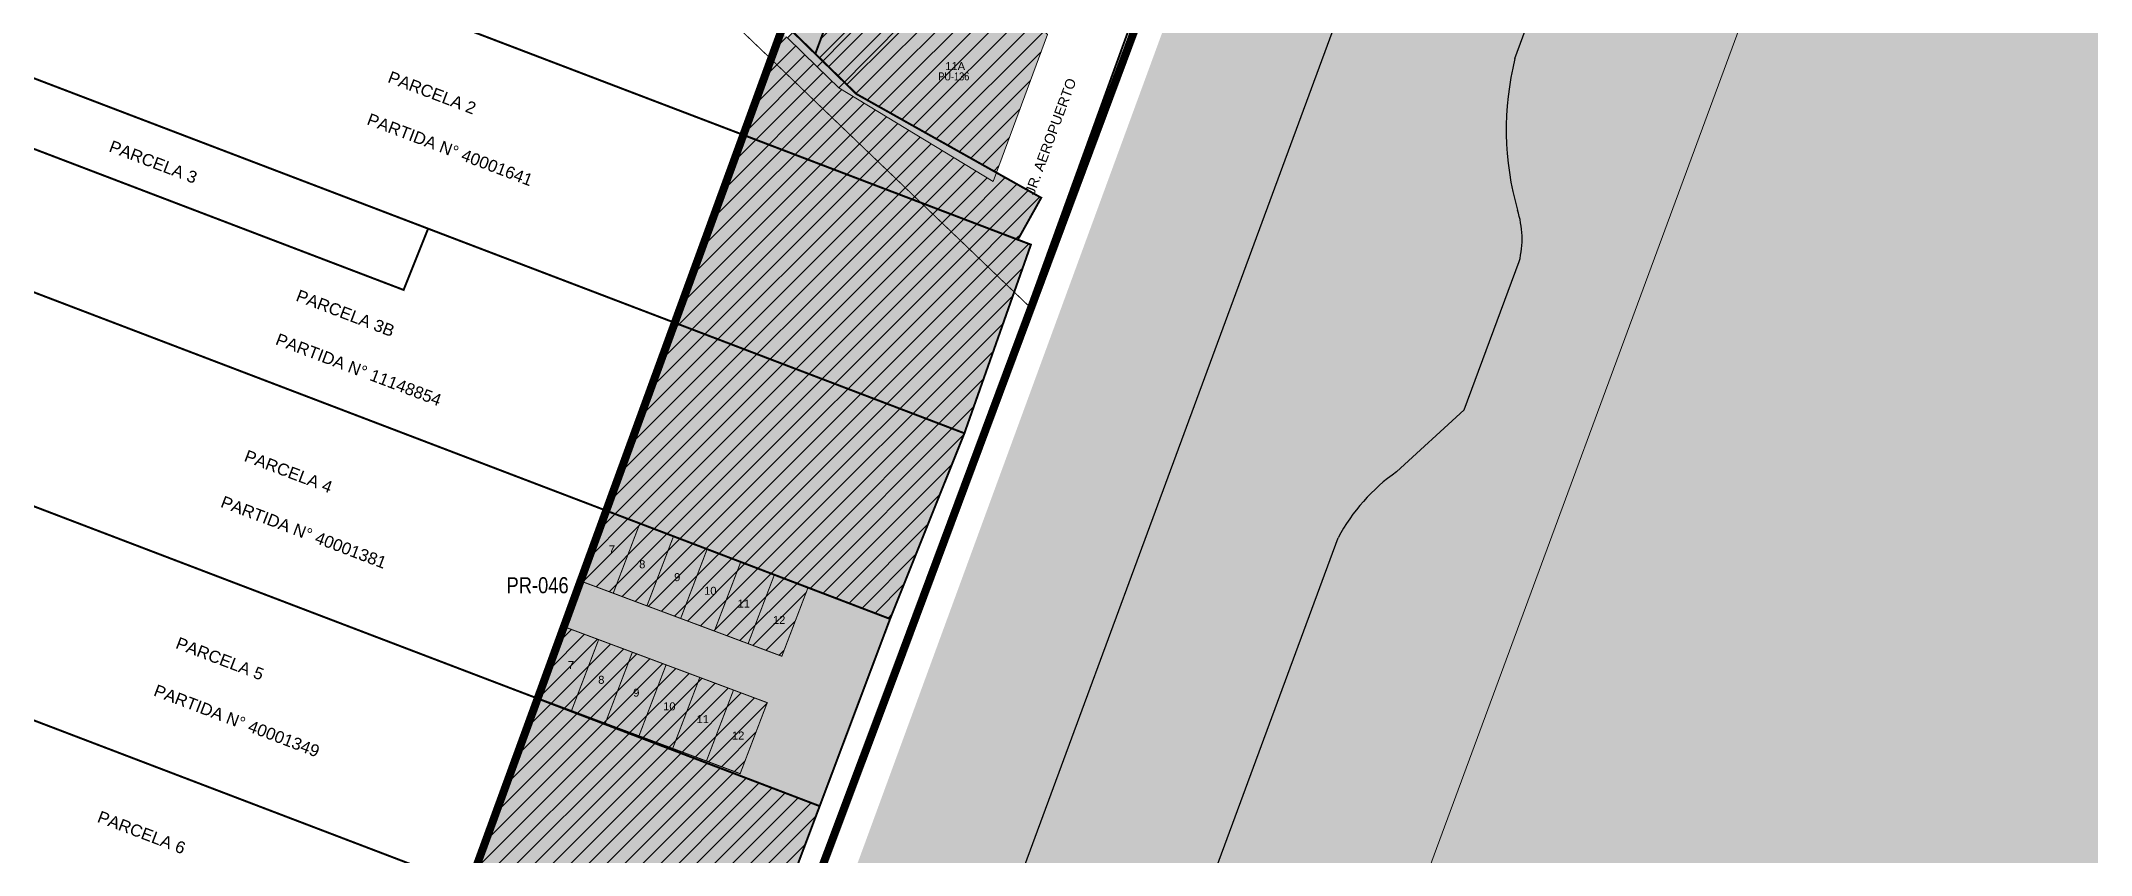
# Model space of a CAD drawing. Header units: metres. Extents: x 546056 to 547654, y 9072317 to 9075555.
# Drawn here: x 546714 to 547227, y 9074248 to 9074452 of the extents above; entities that cross this region are included whole.
import ezdxf
from ezdxf.enums import TextEntityAlignment as Align

# ---------------------------------------------------------------- set-up
doc = ezdxf.new("R2010")
doc.units = ezdxf.units.M
doc.linetypes.add('DASHED', pattern=[0.75, 0.5, -0.25])
doc.layers.get('0').update_dxf_attribs({"color": 130})
for name, color, linetype in [('0-poligonos', 7, 'DASHED'), ('000 COLINDANTE', 8, 'Continuous'), ('2. HACHT_ EMPADRONADO', 2, 'Continuous'), ('3. HACHT_ADQUIRIDO', 3, 'Continuous'), ('CODIGO PREDIO', 5, 'Continuous'), ('EDICION_PARCELAS', 211, 'Continuous'), ('ENTREGADOS A OPAT', 130, 'Continuous'), ('LOTES', 7, 'Continuous'), ('LOTES_PREDIOS', 7, 'Continuous'), ('PARCELACION TEXTO', 3, 'Continuous'), ('PARTIDA 11161618_MTC', 150, 'Continuous'), ('PARTIDA_P19012731', 40, 'Continuous'), ('PREDIO ADQUIRIDO DL 1364', 3, 'Continuous'), ('VIAS', 7, 'Continuous')]:
    doc.layers.add(name, color=color, linetype=linetype)
doc.styles.add('arial', font='arial.ttf', dxfattribs={"height": 0.1})
doc.styles.add('CODIGO', font='ARIALN.TTF')

msp = doc.modelspace()

# ---------------------------------------------------------------- hatches: boundary and pattern name
at = {"true_color": 0xbdeeff, "transparency": 33554559}
h = msp.add_hatch(color=254, dxfattribs=at)
h.dxf.hatch_style = 1
h.paths.add_polyline_path([(547349.3, 9074052.99), (547347.59, 9074107.75), (547335.9, 9074188.46), (547321.31, 9074245.17), (547392.34, 9074835.03), (547386.14, 9074925.07), (547416.57, 9075031.22), (547427.05, 9075045.78), (547416.93, 9075067.03), (547415.18, 9075076.21), (547429.51, 9075118.23), (547422.26, 9075124.53), (547421.14, 9075147.77), (547434.77, 9075162.43), (547439.89, 9075179.38), (547443.64, 9075197.78), (547462.71, 9075245.98), (547577.46, 9075370.75), (547399.73, 9075531.63), (547385.41, 9075513.8), (547357.77, 9075439.43), (547355.99, 9075440.1), (546239.78, 9072396.33), (546249.8, 9072358.35), (546734.39, 9072481.83), (546808.97, 9072697.79), (546816.43, 9072719.67), (546868.02, 9072857.11), (546870.42, 9072863.77), (547105.84, 9072927.93), (547071.26, 9073050.57), (547073.1, 9073080.4), (547077.07, 9073179.84), (547032.15, 9073499.03), (547079.36, 9073627.77), (547075.7, 9073729.58), (547086.01, 9073756.98), (547074.43, 9073809.59), (547233.46, 9073846.21), (547328.77, 9073908.99)])
at = {"layer": '2. HACHT_ EMPADRONADO', "lineweight": 0}
h = msp.add_hatch(color=50, dxfattribs=at)
h.dxf.hatch_style = 1
h.paths.add_polyline_path([(546855.39, 9074334.52), (546926.35, 9074307.44), (546908.75, 9074260.64), (546838.29, 9074287.67)])
at = {"layer": '3. HACHT_ADQUIRIDO', "lineweight": 0, "ltscale": 0.3}
h = msp.add_hatch(color=92, dxfattribs=at)
h.dxf.hatch_style = 1
h.paths.add_polyline_path([(546980.84, 9074607), (546959.27, 9074585.54), (546966.14, 9074578.88), (546987.64, 9074600.33)])
h.paths.add_polyline_path([(546966.14, 9074578.88), (546959.27, 9074585.54), (546957.52, 9074583.8), (546956.82, 9074581.92), (546956.82, 9074581.92), (546954.74, 9074576.29), (546973.45, 9074557.41), (546980.89, 9074564.59), (546973.78, 9074571.48)])
h.paths.add_polyline_path([(546956.82, 9074581.92), (546952.97, 9074578.07), (546954.74, 9074576.29)])
h.paths.add_polyline_path([(546956.82, 9074581.92), (546957.52, 9074583.8), (546952.37, 9074578.68), (546952.97, 9074578.07)])
h.paths.add_polyline_path([(546952.97, 9074578.07), (546952.37, 9074578.68), (546944.84, 9074571.19), (546945.47, 9074570.57)])
h.paths.add_polyline_path([(546954.74, 9074576.29), (546952.97, 9074578.07), (546945.47, 9074570.57), (546950.74, 9074565.44)])
h.paths.add_polyline_path([(546945.47, 9074570.57), (546944.84, 9074571.19), (546940, 9074566.38), (546939.28, 9074564.39)])
h.paths.add_polyline_path([(546940, 9074566.38), (546938.16, 9074564.54), (546938.78, 9074563.89), (546939.28, 9074564.39)])
h.paths.add_polyline_path([(546950.74, 9074565.44), (546945.47, 9074570.57), (546939.28, 9074564.39), (546939.01, 9074563.66), (546947.02, 9074555.35)])
h.paths.add_polyline_path([(546950.74, 9074565.44), (546947.02, 9074555.35), (546958.72, 9074543.22), (546966.16, 9074550.39)])
h.paths.add_polyline_path([(546973.45, 9074557.41), (546954.74, 9074576.29), (546950.74, 9074565.44), (546966.16, 9074550.39)])
h.paths.add_polyline_path([(546973.45, 9074557.41), (546966.16, 9074550.39), (546992.69, 9074524.51), (546996.55, 9074534.11)])
h.paths.add_polyline_path([(546966.16, 9074550.39), (546958.72, 9074543.22), (546988.8, 9074514.8), (546992.69, 9074524.51)])
h.paths.add_polyline_path([(546980.89, 9074564.59), (546973.45, 9074557.41), (546996.55, 9074534.11), (547000.97, 9074545.14), (546989.9, 9074555.86)])
h.paths.add_polyline_path([(546958.72, 9074543.22), (546952.03, 9074536.77), (546984.78, 9074504.76), (546988.8, 9074514.8)])
h.paths.add_polyline_path([(546973.07, 9074593.33), (546977.2, 9074593.33), (546977.2, 9074596.4), (546973.07, 9074596.4)], flags=24)
h.paths.add_polyline_path([(546963.84, 9074569.89), (546967.96, 9074569.89), (546967.96, 9074572.91), (546963.84, 9074572.91)], flags=24)
h.paths.add_polyline_path([(546902.99, 9074523.91), (546929.83, 9074498.16), (546932.51, 9074500.96), (546905.68, 9074526.71)], flags=9)
h.paths.add_polyline_path([(546915.41, 9074463.31), (546924.2, 9074463.31), (546924.2, 9074466.37), (546915.41, 9074466.37)], flags=9)
h.paths.add_polyline_path([(546920.66, 9074455.67), (546929.45, 9074455.67), (546929.45, 9074458.74), (546920.66, 9074458.74)], flags=9)
h.paths.add_polyline_path([(546971.01, 9074530.68), (546979.79, 9074530.68), (546979.79, 9074533.75), (546971.01, 9074533.75)], flags=24)
h.paths.add_polyline_path([(546946.82, 9074512.61), (546955.6, 9074512.61), (546955.6, 9074515.68), (546946.82, 9074515.68)], flags=9)
h.paths.add_polyline_path([(546937.89, 9074441.55), (546946.68, 9074441.55), (546946.68, 9074444.61), (546937.89, 9074444.61)], flags=9)
h.paths.add_polyline_path([(546952.96, 9074502.98), (546961.75, 9074502.98), (546961.75, 9074506.05), (546952.96, 9074506.05)], flags=9)
h.paths.add_polyline_path([(546964.4, 9074453.29), (547031.94, 9074453.29), (547031.94, 9074468.51), (546964.4, 9074468.51)], flags=9)
h.paths.add_polyline_path([(546973.12, 9074466.72), (547019.72, 9074466.72), (547019.72, 9074481.83), (546973.12, 9074481.83)], flags=9)
h.paths.add_polyline_path([(546979.44, 9074541.11), (546983.57, 9074541.11), (546983.57, 9074544.18), (546979.44, 9074544.18)], flags=24)
h.paths.add_polyline_path([(546995.89, 9074501.19), (547006.95, 9074531.17), (547003.31, 9074532.51), (546992.25, 9074502.54)], flags=9)
h.paths.add_polyline_path([(546962.79, 9074412.44), (546973.85, 9074442.42), (546970.21, 9074443.76), (546959.15, 9074413.78)], flags=9)
h.paths.add_polyline_path([(546957.56, 9074561.9), (546961.67, 9074561.9), (546961.67, 9074564.92), (546957.56, 9074564.92)], flags=24)
h.paths.add_polyline_path([(546918.59, 9074465.94), (546922.71, 9074465.94), (546922.71, 9074469), (546918.59, 9074469)], flags=9)
h.paths.add_polyline_path([(546939.63, 9074444.16), (546945.61, 9074444.16), (546945.61, 9074447.17), (546939.63, 9074447.17)], flags=9)
h.paths.add_polyline_path([(546924.86, 9074458.18), (546927.42, 9074458.18), (546927.42, 9074461.19), (546924.86, 9074461.19)], flags=9)
h.paths.add_polyline_path([(546960.47, 9074554.9), (546971.79, 9074554.9), (546971.79, 9074559.49), (546960.47, 9074559.49)], flags=24)
h.paths.add_polyline_path([(546972.18, 9074490.4), (546974.74, 9074490.4), (546974.74, 9074493.41), (546972.18, 9074493.41)], flags=9)
h.paths.add_polyline_path([(546964.97, 9074498.75), (546967.53, 9074498.75), (546967.53, 9074501.76), (546964.97, 9074501.76)], flags=9)
h.paths.add_polyline_path([(546957.47, 9074506.2), (546960.04, 9074506.2), (546960.04, 9074509.26), (546957.47, 9074509.26)], flags=25)
h.paths.add_polyline_path([(546950.95, 9074515.16), (546953.51, 9074515.16), (546953.51, 9074518.16), (546950.95, 9074518.16)], flags=9)
h.paths.add_polyline_path([(546968.45, 9074524.21), (546972.57, 9074524.21), (546972.57, 9074527.22), (546968.45, 9074527.22)], flags=24)
h.paths.add_polyline_path([(546973.71, 9074533.21), (546977.84, 9074533.21), (546977.84, 9074536.27), (546973.71, 9074536.27)], flags=24)
h.paths.add_polyline_path([(546944.24, 9074519.82), (546946.8, 9074519.82), (546946.8, 9074522.83), (546944.24, 9074522.83)], flags=9)
h.paths.add_polyline_path([(546936.41, 9074528.46), (546940.54, 9074528.46), (546940.54, 9074531.52), (546936.41, 9074531.52)], flags=9)
h.paths.add_polyline_path([(546950.34, 9074555), (546954.46, 9074555), (546954.46, 9074558.07), (546950.34, 9074558.07)], flags=24)
h.paths.add_polyline_path([(546983.26, 9074546.46), (546992.05, 9074546.46), (546992.05, 9074549.52), (546983.26, 9074549.52)], flags=24)
h.paths.add_polyline_path([(546985.64, 9074548.94), (546989.77, 9074548.94), (546989.77, 9074552), (546985.64, 9074552)], flags=24)
h = msp.add_hatch(color=92, dxfattribs=at)
h.dxf.hatch_style = 1
h.paths.add_polyline_path([(546940.83, 9074478.53), (546933.53, 9074485.86), (546914.13, 9074466.25), (546907.66, 9074448.73), (546909.53, 9074446.9)])
h.paths.add_polyline_path([(546914.13, 9074466.25), (546902.13, 9074454.13), (546907.66, 9074448.73)])
h.paths.add_polyline_path([(546915.41, 9074463.31), (546924.2, 9074463.31), (546924.2, 9074466.37), (546915.41, 9074466.37)], flags=24)
h.paths.add_polyline_path([(546918.59, 9074465.94), (546922.71, 9074465.94), (546922.71, 9074469), (546918.59, 9074469)], flags=24)
h = msp.add_hatch(color=92, dxfattribs=at)
h.dxf.hatch_style = 1
h.paths.add_polyline_path([(546946.13, 9074473.21), (546940.83, 9074478.53), (546908.14, 9074445.5), (546913.52, 9074440.25)])
h = msp.add_hatch(color=92, dxfattribs=at)
h.dxf.hatch_style = 1
h.paths.add_polyline_path([(546946.13, 9074473.21), (546965.72, 9074453.54), (546952.15, 9074416.85), (546913.52, 9074440.25)])
h = msp.add_hatch(color=92, dxfattribs=at)
h.dxf.hatch_style = 1
h.paths.add_polyline_path([(546896.59, 9074447.41), (546889.67, 9074428.45), (546934.06, 9074411.51)])
h.paths.add_polyline_path([(546917.93, 9074438.69), (546914.9, 9074441.65), (546913.52, 9074440.25), (546952.15, 9074416.85), (546952.95, 9074419.02)], flags=17)
h.paths.add_polyline_path([(546913.52, 9074440.25), (546908.14, 9074445.5), (546900.74, 9074452.73), (546899.11, 9074454.32), (546896.59, 9074447.41), (546934.06, 9074411.51), (546958.29, 9074402.26), (546964.14, 9074412.74), (546952.95, 9074419.02), (546952.15, 9074416.85)])
h.paths.add_polyline_path([(546909.53, 9074446.9), (546908.14, 9074445.5), (546913.52, 9074440.25), (546914.9, 9074441.65)], flags=17)
h.paths.add_polyline_path([(546902.13, 9074454.13), (546900.74, 9074452.73), (546908.14, 9074445.5), (546909.53, 9074446.9)], flags=17)
h.paths.add_polyline_path([(546962.79, 9074412.44), (546973.85, 9074442.42), (546970.21, 9074443.76), (546959.15, 9074413.78)], flags=9)
h = msp.add_hatch(color=92, dxfattribs=at)
h.dxf.hatch_style = 1
h.paths.add_polyline_path([(546872.53, 9074381.49), (546889.67, 9074428.45), (546961.56, 9074401.02), (546944.93, 9074353.86)])
h = msp.add_hatch(color=92, dxfattribs=at)
h.dxf.hatch_style = 1
h.paths.add_polyline_path([(546855.39, 9074334.52), (546865.92, 9074363.1), (546867.99, 9074367.13), (546872.53, 9074381.49), (546944.93, 9074353.86), (546926.35, 9074307.44)])
at = {"layer": '3. HACHT_ADQUIRIDO'}
h = msp.add_hatch(color=92, dxfattribs=at)
h.dxf.hatch_style = 1
h.paths.add_polyline_path([(546905.84, 9074315.27), (546897.43, 9074318.48), (546890.86, 9074301.26), (546899.29, 9074298.11)])
h.paths.add_polyline_path([(546897.43, 9074318.48), (546889.02, 9074321.68), (546882.43, 9074304.41), (546890.86, 9074301.26)])
h.paths.add_polyline_path([(546889.02, 9074321.68), (546880.61, 9074324.89), (546874, 9074307.56), (546882.43, 9074304.41)])
h.paths.add_polyline_path([(546880.61, 9074324.89), (546872.2, 9074328.1), (546865.57, 9074310.71), (546874, 9074307.56)])
h.paths.add_polyline_path([(546872.2, 9074328.1), (546863.79, 9074331.31), (546857.14, 9074313.87), (546865.57, 9074310.71)])
h.paths.add_polyline_path([(546863.79, 9074331.31), (546855.39, 9074334.52), (546848.96, 9074316.92), (546857.14, 9074313.87)])
h.paths.add_polyline_path([(546853.49, 9074302.27), (546845.06, 9074305.42), (546838.29, 9074287.67), (546846.72, 9074284.52)])
h.paths.add_polyline_path([(546861.92, 9074299.12), (546853.49, 9074302.27), (546846.72, 9074284.52), (546855.15, 9074281.36)])
h.paths.add_polyline_path([(546870.35, 9074295.96), (546861.92, 9074299.12), (546855.15, 9074281.36), (546863.58, 9074278.21)])
h.paths.add_polyline_path([(546878.78, 9074292.81), (546870.35, 9074295.96), (546863.58, 9074278.21), (546872.01, 9074275.06)])
h.paths.add_polyline_path([(546895.64, 9074286.5), (546887.21, 9074289.66), (546880.44, 9074271.91), (546888.87, 9074268.75)])
h.paths.add_polyline_path([(546878.78, 9074292.81), (546872.01, 9074275.06), (546880.44, 9074271.91), (546887.21, 9074289.66)])
h.paths.add_polyline_path([(546896.56, 9074305.68), (546900.67, 9074305.68), (546900.67, 9074308.69), (546896.56, 9074308.69)], flags=24)
h.paths.add_polyline_path([(546887.71, 9074309.76), (546891.82, 9074309.76), (546891.82, 9074312.78), (546887.71, 9074312.78)], flags=24)
h.paths.add_polyline_path([(546879.34, 9074312.94), (546883.47, 9074312.94), (546883.47, 9074316), (546879.34, 9074316)], flags=24)
h.paths.add_polyline_path([(546871.86, 9074316.35), (546874.44, 9074316.35), (546874.44, 9074319.41), (546871.86, 9074319.41)], flags=24)
h.paths.add_polyline_path([(546863.12, 9074319.56), (546865.69, 9074319.56), (546865.69, 9074322.63), (546863.12, 9074322.63)], flags=24)
h.paths.add_polyline_path([(546855.55, 9074323.32), (546858.09, 9074323.32), (546858.09, 9074326.28), (546855.55, 9074326.28)], flags=24)
h.paths.add_polyline_path([(546845.31, 9074294.43), (546847.85, 9074294.43), (546847.85, 9074297.4), (546845.31, 9074297.4)], flags=24)
h.paths.add_polyline_path([(546852.87, 9074290.67), (546855.45, 9074290.67), (546855.45, 9074293.74), (546852.87, 9074293.74)], flags=24)
h.paths.add_polyline_path([(546861.62, 9074287.46), (546864.19, 9074287.46), (546864.19, 9074290.52), (546861.62, 9074290.52)], flags=24)
h.paths.add_polyline_path([(546869.1, 9074284.05), (546873.23, 9074284.05), (546873.23, 9074287.11), (546869.1, 9074287.11)], flags=24)
h.paths.add_polyline_path([(546886.32, 9074276.79), (546890.43, 9074276.79), (546890.43, 9074279.8), (546886.32, 9074279.8)], flags=24)
h.paths.add_polyline_path([(546877.47, 9074280.88), (546881.58, 9074280.88), (546881.58, 9074283.89), (546877.47, 9074283.89)], flags=24)
at = {"layer": '3. HACHT_ADQUIRIDO', "lineweight": 0, "ltscale": 0.3}
h = msp.add_hatch(color=92, dxfattribs=at)
h.dxf.hatch_style = 1
h.paths.add_polyline_path([(546838.29, 9074287.67), (546908.75, 9074260.64), (546891.14, 9074213.84), (546821.1, 9074240.57)])
at = {"layer": 'ENTREGADOS A OPAT'}
h = msp.add_hatch(dxfattribs=at)
h.set_pattern_fill('ANSI31', color=256)
h.paths.add_polyline_path([(546965.72, 9074453.54), (546946.13, 9074473.21), (546914.9, 9074441.65), (546917.93, 9074438.69), (546952.95, 9074419.02)])
h.paths.add_polyline_path([(546924.61, 9074494.65), (546919.22, 9074499.92), (546913.72, 9074494.37), (546899.85, 9074456.36), (546902.13, 9074454.13), (546914.13, 9074466.25)])
h.paths.add_polyline_path([(546933.53, 9074485.86), (546924.65, 9074494.77), (546924.61, 9074494.65), (546924.61, 9074494.65), (546914.13, 9074466.25)])
h.paths.add_polyline_path([(546913.72, 9074494.37), (546887.78, 9074468.15), (546899.85, 9074456.36)])
h.paths.add_polyline_path([(546937.89, 9074441.55), (546946.68, 9074441.55), (546946.68, 9074444.61), (546937.89, 9074444.61)], flags=24)
h.paths.add_polyline_path([(546939.63, 9074444.16), (546945.61, 9074444.16), (546945.61, 9074447.17), (546939.63, 9074447.17)], flags=24)
h.paths.add_polyline_path([(546907.37, 9074473.56), (546916.15, 9074473.56), (546916.15, 9074476.62), (546907.37, 9074476.62)], flags=24)
h.paths.add_polyline_path([(546909.63, 9074475.93), (546913.74, 9074475.93), (546913.74, 9074478.95), (546909.63, 9074478.95)], flags=24)
h = msp.add_hatch(dxfattribs=at)
h.set_pattern_fill('ANSI31', color=256)
h.paths.add_polyline_path([(546940.83, 9074478.53), (546933.53, 9074485.86), (546914.13, 9074466.25), (546907.66, 9074448.73), (546909.53, 9074446.9)])
h.paths.add_polyline_path([(546915.41, 9074463.31), (546924.2, 9074463.31), (546924.2, 9074466.37), (546915.41, 9074466.37)], flags=24)
h.paths.add_polyline_path([(546918.59, 9074465.94), (546922.71, 9074465.94), (546922.71, 9074469), (546918.59, 9074469)], flags=24)
h = msp.add_hatch(dxfattribs=at)
h.set_pattern_fill('ANSI31', color=256)
h.paths.add_polyline_path([(546946.13, 9074473.21), (546940.83, 9074478.53), (546909.53, 9074446.9), (546914.9, 9074441.65)])
h.paths.add_polyline_path([(546920.66, 9074455.67), (546929.45, 9074455.67), (546929.45, 9074458.74), (546920.66, 9074458.74)], flags=24)
h.paths.add_polyline_path([(546924.86, 9074458.18), (546927.42, 9074458.18), (546927.42, 9074461.19), (546924.86, 9074461.19)], flags=24)
h = msp.add_hatch(dxfattribs=at)
h.set_pattern_fill('ANSI31', color=256)
h.paths.add_polyline_path([(546913.52, 9074440.25), (546908.14, 9074445.5), (546900.74, 9074452.73), (546899.11, 9074454.32), (546896.59, 9074447.41), (546934.06, 9074411.51), (546958.29, 9074402.26), (546964.14, 9074412.74), (546952.95, 9074419.02), (546952.15, 9074416.85)])
h.paths.add_polyline_path([(546896.59, 9074447.41), (546889.67, 9074428.45), (546934.06, 9074411.51)])
h.paths.add_polyline_path([(546957.38, 9074389.17), (546934.06, 9074411.51), (546889.67, 9074428.45), (546872.53, 9074381.49), (546944.93, 9074353.86)])
h.paths.add_polyline_path([(546944.93, 9074353.86), (546872.53, 9074381.49), (546855.39, 9074334.52), (546863.8, 9074331.33), (546872.22, 9074328.14), (546880.64, 9074324.96), (546889.05, 9074321.77), (546897.47, 9074318.58), (546905.88, 9074315.39), (546905.84, 9074315.27), (546926.35, 9074307.44)])
h.paths.add_polyline_path([(546962.79, 9074412.44), (546973.85, 9074442.42), (546970.21, 9074443.76), (546959.15, 9074413.78)], flags=9)
h = msp.add_hatch(dxfattribs=at)
h.set_pattern_fill('ANSI31', color=256)
h.paths.add_polyline_path([(546961.56, 9074401.02), (546934.06, 9074411.51), (546957.38, 9074389.17)])
h = msp.add_hatch(dxfattribs=at)
h.set_pattern_fill('ANSI31', color=256)
h.paths.add_polyline_path([(546863.79, 9074331.31), (546855.39, 9074334.52), (546848.96, 9074316.92), (546857.14, 9074313.87)])
h.paths.add_polyline_path([(546872.2, 9074328.1), (546863.79, 9074331.31), (546857.14, 9074313.87), (546865.57, 9074310.71)])
h.paths.add_polyline_path([(546880.61, 9074324.89), (546872.2, 9074328.1), (546865.57, 9074310.71), (546874, 9074307.56)])
h.paths.add_polyline_path([(546889.02, 9074321.68), (546880.61, 9074324.89), (546874, 9074307.56), (546882.43, 9074304.41)])
h.paths.add_polyline_path([(546897.43, 9074318.48), (546889.02, 9074321.68), (546882.43, 9074304.41), (546890.86, 9074301.26)])
h.paths.add_polyline_path([(546905.84, 9074315.27), (546897.43, 9074318.48), (546890.86, 9074301.26), (546899.29, 9074298.11)])
h.paths.add_polyline_path([(546855.55, 9074323.32), (546858.09, 9074323.32), (546858.09, 9074326.28), (546855.55, 9074326.28)], flags=24)
h.paths.add_polyline_path([(546863.12, 9074319.56), (546865.69, 9074319.56), (546865.69, 9074322.63), (546863.12, 9074322.63)], flags=24)
h.paths.add_polyline_path([(546871.86, 9074316.35), (546874.44, 9074316.35), (546874.44, 9074319.41), (546871.86, 9074319.41)], flags=24)
h.paths.add_polyline_path([(546879.34, 9074312.94), (546883.47, 9074312.94), (546883.47, 9074316), (546879.34, 9074316)], flags=24)
h.paths.add_polyline_path([(546887.71, 9074309.76), (546891.82, 9074309.76), (546891.82, 9074312.78), (546887.71, 9074312.78)], flags=24)
h.paths.add_polyline_path([(546896.56, 9074305.68), (546900.67, 9074305.68), (546900.67, 9074308.69), (546896.56, 9074308.69)], flags=24)
h = msp.add_hatch(dxfattribs=at)
h.set_pattern_fill('ANSI31', color=256)
h.paths.add_polyline_path([(546853.49, 9074302.27), (546845.06, 9074305.42), (546838.29, 9074287.67), (546846.72, 9074284.52)])
h.paths.add_polyline_path([(546861.92, 9074299.12), (546853.49, 9074302.27), (546846.72, 9074284.52), (546855.15, 9074281.36)])
h.paths.add_polyline_path([(546870.35, 9074295.96), (546861.92, 9074299.12), (546855.15, 9074281.36), (546863.58, 9074278.21)])
h.paths.add_polyline_path([(546878.78, 9074292.81), (546870.35, 9074295.96), (546863.58, 9074278.21), (546872.01, 9074275.06)])
h.paths.add_polyline_path([(546887.21, 9074289.66), (546878.78, 9074292.81), (546872.01, 9074275.06), (546880.44, 9074271.91)])
h.paths.add_polyline_path([(546895.64, 9074286.5), (546887.21, 9074289.66), (546880.44, 9074271.91), (546888.87, 9074268.75)])
h.paths.add_polyline_path([(546845.31, 9074294.43), (546847.85, 9074294.43), (546847.85, 9074297.4), (546845.31, 9074297.4)], flags=24)
h.paths.add_polyline_path([(546852.87, 9074290.67), (546855.45, 9074290.67), (546855.45, 9074293.74), (546852.87, 9074293.74)], flags=24)
h.paths.add_polyline_path([(546861.62, 9074287.46), (546864.19, 9074287.46), (546864.19, 9074290.52), (546861.62, 9074290.52)], flags=24)
h.paths.add_polyline_path([(546869.1, 9074284.05), (546873.23, 9074284.05), (546873.23, 9074287.11), (546869.1, 9074287.11)], flags=24)
h.paths.add_polyline_path([(546877.47, 9074280.88), (546881.58, 9074280.88), (546881.58, 9074283.89), (546877.47, 9074283.89)], flags=24)
h.paths.add_polyline_path([(546886.32, 9074276.79), (546890.43, 9074276.79), (546890.43, 9074279.8), (546886.32, 9074279.8)], flags=24)
h = msp.add_hatch(dxfattribs=at)
h.set_pattern_fill('ANSI31', color=256)
h.paths.add_polyline_path([(546908.75, 9074260.64), (546838.24, 9074287.54), (546821.1, 9074240.57), (546829.52, 9074237.38), (546837.93, 9074234.19), (546846.35, 9074231.01), (546854.77, 9074227.82), (546863.18, 9074224.63), (546871.6, 9074221.44), (546871.55, 9074221.32), (546891.14, 9074213.84)])

# ---------------------------------------------------------------- linework, layer by layer
at = {"color": 6, "const_width": 2}
msp.add_lwpolyline([(547321.31, 9074245.17), (547392.34, 9074835.03), (547597.56, 9075354.76), (547577.46, 9075370.75), (547399.73, 9075531.63), (547385.41, 9075513.8), (547325.66, 9075439.44), (547216.73, 9075324.66), (546767.97, 9074094.98)], dxfattribs=at)
at = {"layer": '0-poligonos', "ltscale": 5, "const_width": 2}
for points in [[(547216.73, 9075324.66), (546767.97, 9074094.98)], [(546900.5, 9074221.84), (546927.9, 9074294.83), (546984.72, 9074447.28), (547001.38, 9074492.07), (547038.87, 9074594.84), (547060.37, 9074654), (547077.12, 9074700.87), (547108.38, 9074786.44), (547147.83, 9074895.24)], [(546900.5, 9074221.84), (546927.9, 9074294.83), (546984.72, 9074447.28), (547001.38, 9074492.07), (547038.87, 9074594.84), (547060.37, 9074654), (547077.12, 9074700.87), (547108.38, 9074786.44), (547147.83, 9074895.24)]]:
    msp.add_lwpolyline(points, dxfattribs=at)
at = {"layer": '000 COLINDANTE', "lineweight": 20}
msp.add_line((547433.87, 9075254.75), (546716.96, 9073312.76), dxfattribs=at)
at = {"layer": '000 COLINDANTE'}
for p, q in [((547069.86, 9074359.7), (547083.66, 9074396.79)), ((547052.97, 9074344.24), (547069.86, 9074359.7))]:
    msp.add_line(p, q, dxfattribs=at)
for points in [[(547386.2, 9075400.83), (546347.32, 9072585.95)], [(547082.58, 9074447.53), (547392.27, 9075286.43)], [(546682.15, 9073362.84), (547038.35, 9074327.73)]]:
    msp.add_lwpolyline(points, dxfattribs=at)
for centre, radius, start, end in [((547153.48, 9074429.77), 73.09, 165.9375, 195.9734), ((547060.98, 9074402.43), 23.37, 346.018, 18.0068), ((547080.48, 9074305.15), 47.8, 125.1401, 151.8115)]:
    msp.add_arc(centre, radius, start, end, dxfattribs=at)
at = {"layer": '2. HACHT_ EMPADRONADO', "color": 2, "lineweight": 0, "const_width": 0.25}
msp.add_lwpolyline([(546887.21, 9074289.66), (546878.78, 9074292.81), (546872.01, 9074275.06), (546880.44, 9074271.91)], dxfattribs=at)
at = {"layer": '3. HACHT_ADQUIRIDO', "color": 92, "lineweight": 0, "ltscale": 0.3, "const_width": 0.25}
msp.add_lwpolyline([(546961, 9074385.7), (547028.25, 9074571.38), (546983.71, 9074616.47), (546900.39, 9074532.19), (546818.45, 9074612.68), (546902.88, 9074698.3), (546815.04, 9074780.42), (546685.42, 9074649.74)], close=True, dxfattribs=at)
at = {"layer": 'EDICION_PARCELAS', "color": 6, "const_width": 0.5}
for points in [[(546724.72, 9074491.4), (546786.57, 9074566.11), (546899.85, 9074456.36), (546917.93, 9074438.69), (546964.14, 9074412.74), (546958.29, 9074402.26)], [(546707.62, 9074444.41), (546724.72, 9074491.4), (546961.56, 9074401.02), (546944.93, 9074353.86)], [(546707.62, 9074444.41), (546810.86, 9074405.02), (546804.73, 9074389.7), (546701.49, 9074429.09)]]:
    msp.add_lwpolyline(points, close=True, dxfattribs=at)
for points in [[(546810.86, 9074405.02), (546944.93, 9074353.86), (546926.35, 9074307.44)], [(546908.75, 9074260.64), (546891.14, 9074213.84), (546653.83, 9074304.39), (546689.04, 9074397.99)], [(546689.04, 9074397.99), (546926.35, 9074307.44), (546908.75, 9074260.64), (546671.43, 9074351.19)]]:
    msp.add_lwpolyline(points, dxfattribs=at)
at = {"layer": 'LOTES', "color": 7}
msp.add_lwpolyline([(546899.85, 9074456.36), (546889.67, 9074428.45), (546958.29, 9074402.26), (546964.14, 9074412.74), (546917.93, 9074438.69), (546899.85, 9074456.36)], dxfattribs=at)
msp.add_lwpolyline([(546855.39, 9074334.52), (546838.29, 9074287.67), (546908.75, 9074260.64), (546926.35, 9074307.44)], close=True, dxfattribs=at)
at = {"layer": 'LOTES_PREDIOS', "color": 250, "linetype": 'Continuous', "lineweight": 0}
for points in [[(546940.83, 9074478.53), (546933.53, 9074485.86), (546900.74, 9074452.73), (546908.14, 9074445.5)], [(546946.13, 9074473.21), (546940.83, 9074478.53), (546908.14, 9074445.5), (546913.52, 9074440.25)], [(546946.13, 9074473.21), (546965.72, 9074453.54), (546952.15, 9074416.85), (546913.52, 9074440.25)]]:
    msp.add_lwpolyline(points, close=True, dxfattribs=at).dxf.unprotected_set("ltscale", 0)
at = {"layer": 'PARTIDA 11161618_MTC', "const_width": 0.5}
msp.add_lwpolyline([(547356.67, 9075478.03), (547325.66, 9075439.44), (547240.05, 9075349.23), (546907.66, 9074448.73), (546899.85, 9074456.36), (546767.97, 9074094.98), (546561.61, 9074000.19), (546516.25, 9073875.9), (546540.05, 9073824.76), (546422.46, 9073502.5), (546440.76, 9073495.82), (546414.1, 9073422.75), (546482.53, 9073375.31), (546489.27, 9073387.67), (546503.78, 9073378.8), (546543.27, 9073464.65), (546549.95, 9073460.34), (546511.5, 9073355.22), (546572.43, 9073312.99)], close=True, dxfattribs=at)
at = {"layer": 'PARTIDA_P19012731', "const_width": 0.5}
msp.add_lwpolyline([(546924.61, 9074494.65), (546907.66, 9074448.73), (546787, 9074566.64), (546818.86, 9074597.99), (546924.61, 9074494.65)], dxfattribs=at)
at = {"layer": 'PREDIO ADQUIRIDO DL 1364', "const_width": 0.25}
for points in [[(546863.8, 9074331.33), (546855.39, 9074334.52), (546848.71, 9074317.02), (546857.14, 9074313.87)], [(546872.22, 9074328.14), (546863.8, 9074331.33), (546857.14, 9074313.87), (546865.57, 9074310.71)], [(546880.64, 9074324.96), (546872.22, 9074328.14), (546865.57, 9074310.71), (546874, 9074307.56)], [(546889.05, 9074321.77), (546880.64, 9074324.96), (546874, 9074307.56), (546882.43, 9074304.41)], [(546897.47, 9074318.58), (546889.05, 9074321.77), (546882.43, 9074304.41), (546890.86, 9074301.26)], [(546870.35, 9074295.96), (546861.92, 9074299.12), (546855.15, 9074281.36), (546863.58, 9074278.21)], [(546878.78, 9074292.81), (546870.35, 9074295.96), (546863.58, 9074278.21), (546872.01, 9074275.06)]]:
    msp.add_lwpolyline(points, dxfattribs=at)
for points in [[(546905.88, 9074315.39), (546897.47, 9074318.58), (546890.86, 9074301.26), (546899.29, 9074298.11)], [(546853.49, 9074302.27), (546845.06, 9074305.42), (546838.29, 9074287.67), (546846.72, 9074284.52)], [(546853.49, 9074302.27), (546846.72, 9074284.52), (546855.15, 9074281.36), (546861.92, 9074299.12)], [(546895.64, 9074286.5), (546887.21, 9074289.66), (546880.44, 9074271.91), (546888.87, 9074268.75)]]:
    msp.add_lwpolyline(points, close=True, dxfattribs=at)

# ---------------------------------------------------------------- texts
at = {"layer": 'CODIGO PREDIO', "style": 'CODIGO'}
for s, height, p in [('PU-136', 2, (546942.28, 9074443.09, 156.67)), ('PR-046', 4, (546838.23, 9074315.87, 156.67))]:
    msp.add_text(s, height=height, dxfattribs=at).set_placement(p, align=Align.MIDDLE_CENTER)
at = {"layer": 'LOTES', "lineweight": 0, "style": 'arial'}
msp.add_text('11A', height=2, dxfattribs=at).set_placement((546942.62, 9074445.66), align=Align.MIDDLE_CENTER)
at = {"layer": 'LOTES', "color": 7, "lineweight": 0, "style": 'arial'}
for s, p in [('7', (546856.82, 9074324.82)), ('8', (546864.4, 9074321.11)), ('9', (546873.15, 9074317.89)), ('10', (546881.41, 9074314.48)), ('11', (546889.77, 9074311.27)), ('12', (546898.61, 9074307.18)), ('7', (546846.58, 9074295.93)), ('8', (546854.16, 9074292.22)), ('9', (546862.91, 9074289.01)), ('10', (546871.17, 9074285.59)), ('11', (546879.52, 9074282.38)), ('12', (546888.37, 9074278.29))]:
    msp.add_text(s, height=2, dxfattribs=at).set_placement(p, align=Align.MIDDLE_CENTER)
at = {"layer": 'PARCELACION TEXTO', "color": 7, "style": 'arial'}
for s, p in [('PARCELA 2', (546800.54, 9074441.71, -172.46)), ('PARTIDA N° 40001641', (546795.32, 9074431.17, -172.46)), ('PARCELA 3', (546730.84, 9074424.4, -172.46)), ('PARCELA 3B', (546777.58, 9074387.08, -172.46)), ('PARTIDA N° 11148854', (546772.47, 9074376.16, -172.46)), ('PARCELA 4', (546764.64, 9074347, -172.46)), ('PARTIDA N° 40001381', (546758.75, 9074335.51, -172.46)), ('PARCELA 5', (546747.51, 9074300.21, -172.46)), ('PARTIDA N° 40001349', (546742.01, 9074288.36, -172.46)), ('PARCELA 6', (546727.92, 9074256.76, -172.46))]:
    msp.add_text(s, height=3, rotation=339.1842, dxfattribs=at).set_placement(p)
at = {"layer": 'VIAS', "color": 7, "style": 'arial'}
msp.add_text('JR. AEROPUERTO', height=2.5, rotation=69.7476, dxfattribs=at).set_placement((546962.36, 9074413.28))

doc.saveas('drawing.dxf')
